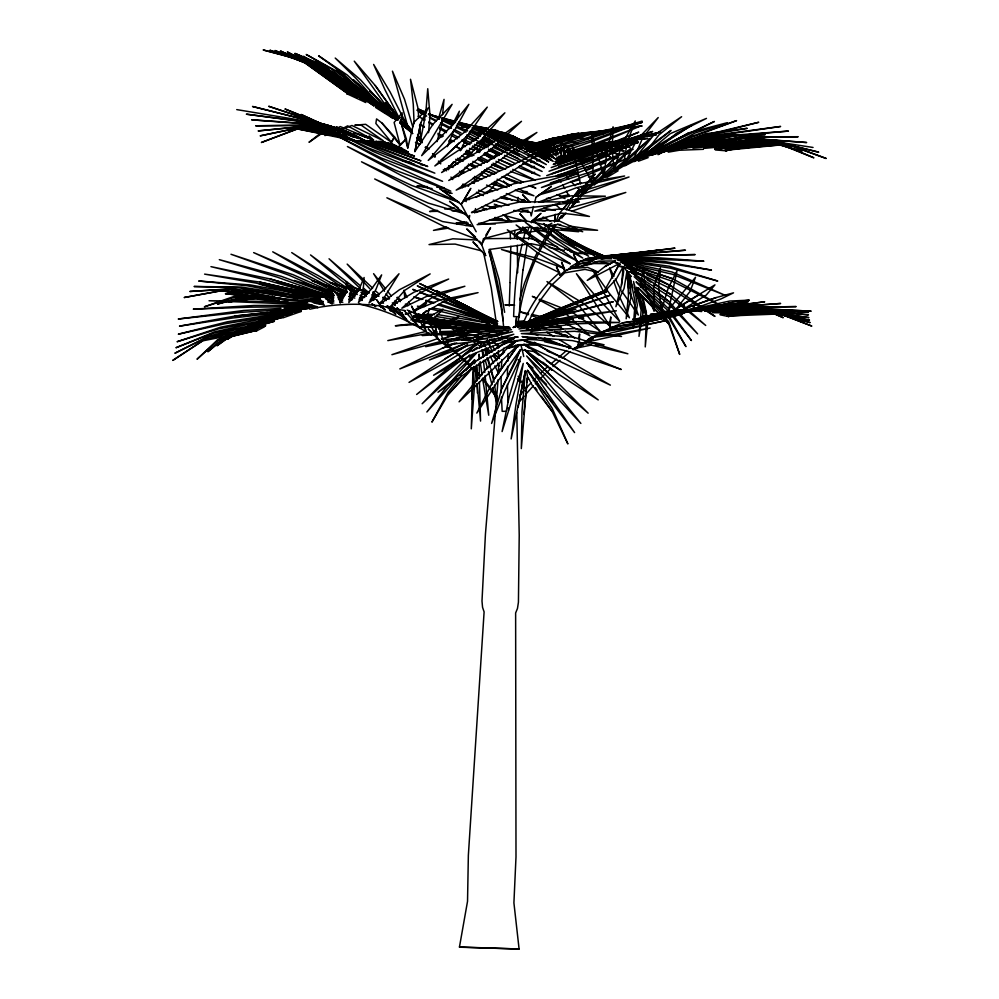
<?xml version="1.0" encoding="UTF-8"?>
<svg xmlns="http://www.w3.org/2000/svg" width="999" height="999" viewBox="0 0 999 999"><rect width="100%" height="100%" fill="white"/><g stroke="black" fill="none" stroke-linecap="round" stroke-linejoin="round"><path stroke-width="1.5" d="M517.644 272.752L517.307 245.267M498.626 364.26L498.501 373.576L498.938 369.006M471.828 399.051L473.863 366.508L472.839 373.539L471.291 428.833L475.911 366.408M548.863 228.883L548.738 234.066L547.564 237.662L552.734 229.895M533.079 368.094L526.985 362.962L574.6 432.592L527.472 370.342L552.21 408.316L567.882 443.918L552.01 411.213L531.905 384.74L528.196 377.697L528.021 379.208L527.36 377.822L521.316 448.601L521.953 411.875L525.412 370.629L511.138 438.948L515.959 404.558L523.251 363.436L502.097 431.58L509.153 396.903L520.954 356.643L504.395 391.596L491.583 423.476L501.773 388.586L520.467 349.55L496.815 382.704L476.823 413.099L493.993 379.358L518.518 344.667L536.563 344.73L565.109 358.916L610.364 385.127L523.988 344.455L507.317 348.326L485.651 369.593L459.078 401.835L518.518 344.667L507.317 348.326L516.758 340.609C553.921 334.64 587.899 356.593 621.241 369.493L568.256 351.423L523.214 340.209L519.492 340.622L504.333 343.094L477.634 359.99L437.987 392.245L480.357 363.299L516.758 340.609L504.333 343.094L515.197 337.187L518.169 337.063L502.085 338.761M643.081 312.65L636.7 287.487L643.081 312.65L638.998 336.376L641.158 310.09L633.528 281.493L637.337 305.207L633.166 328.047L635.152 302.46L629.944 275.861L630.931 297.178L626.161 318.781L628.571 294.205L629.008 278.221L627.06 270.567L624.063 288.436L615.871 306.693L621.453 285.165L623.651 271.74L623.189 266.683L618.281 266.196L602.971 293.244L616.308 279.008L623.189 266.683L631.418 276.561M507.542 368.818L507.617 366.296M516.133 323.776L516.321 317.932M509.977 282.492L510.839 246.316M636.7 287.487L646.328 317.282L645.254 346.915L647.914 319.755L642.332 299.138L639.46 293.481L668.818 323.976L679.695 354.42L668.781 321.728L638.211 287.749L668.631 317.557L685.938 346.616L668.556 315.284L636.263 282.018L643.843 286.975M689.797 310.677L692.682 310.701L694.53 305.07L692.507 309.166L721.116 298.876L733.528 292.832L716.121 297.577L684.103 308.778L684.04 310.652L683.716 303.771L714.959 284.865L706.218 295.092L684.103 308.778L683.716 303.771L676.261 308.878L690.009 291.483L695.529 277.285L668.768 309.328L676.96 271.091L668.256 288.024L661.45 310.14L658.816 288.748M501.236 369.58L501.873 359.578M507.792 361.276L508.329 353.534M525.112 227.909L514.535 236.988L514.885 230.869M498.101 379.707L485.439 534.078L481.993 601.011L482.554 607.317L484.103 611.9L468.356 855.369L467.532 901.323L459.453 947.027L460.314 947.214L519.093 949.013L513.911 902.859L515.996 856.955L515.634 612.949L517.47 608.478L518.431 602.222L519.218 535.202L516.783 412.512M428.521 132.667L430.02 115.934L427.747 88.711L425.811 112.812L420.941 138.436L419.58 125.087M621.453 285.165L623.189 266.683M658.628 287.225L660.414 268.057L653.771 287.05L654.083 311.326L645.204 287.063L643.306 267.57M442.282 117.72L441.546 125.362L436.988 141.633M442.582 114.66L444.056 99.376L438.386 119.131M523.851 414.423L525.749 394.605M526.048 391.558L526.485 386.975M526.923 382.405L527.36 377.822M554.595 222.028L555.344 214.31L554.47 221.453M517.757 326.611C520.142 300.986 527.472 275.874 538.861 252.809M517.544 201.511L518.019 197.327M640.746 287.262L642.994 267.582M476.198 231.731L461.188 204.408L463.449 201.111L509.078 173.252L550.936 146.016L506.156 168.169L456.181 190.11L500.312 160.002L536.9 132.455L497.027 156.081L448.751 180.469L490.771 149.575L521.49 121.316L487.237 146.416L441.608 172.527L480.394 141.146L504.895 112.825L476.473 138.599L434.84 165.959L468.768 134.365L487.275 107.118L464.298 132.343L428.246 160.414L455.394 129.021L468.856 104.333L450.174 127.472L421.665 155.669L452.11 104.346L433.104 124.151L414.897 151.561L420.729 122.914L428.371 107.742L413.823 122.54L407.767 147.989L400.961 122.353L402.172 112.862L394.106 122.477L400.05 144.892L398.451 147.228L384.253 142.12M573.026 349.363L577.996 345.916L578.583 341.433M578.983 338.436L579.57 333.953L579.32 341.883L577.996 345.916L583.578 343.281M523.089 269.805L527.247 243.806M507.504 342.407L507.917 339.672M400.974 122.777L402.085 115.784L401.111 121.903M458.129 207.817L449.55 201.261L469.268 217.969L469.705 215.497M429.071 308.679L427.247 318.731L436.913 337.325L440.609 341.583L448.039 347.227L447.19 340.459L448.039 347.227M474.7 212.962L475.524 208.579M502.597 354.32L503.808 348.114M504.582 344.18L505.107 341.558L502.11 341.121M518.169 407.142L525.412 370.629M414.897 151.561L420.729 122.914M522.664 226.96L527.584 232.355L528.558 227.834M533.466 206.531L531.181 215.971L530.519 212.425M523.339 239.485L525.811 229.37L523.788 227.447M522.277 243.831C516.233 267.557 514.56 292.158 513.611 316.533L519.293 316.808L519.692 308.092A161.875 46.204 -87.5 0 1 523.026 269.742M509.44 347.115L510.177 344.293M534.565 202.56L536.013 197.253L551.348 186.426L536.013 197.253M528.446 239.56L531.618 228.234L537.737 227.335M454.058 129.92L447.39 146.603M456.905 119.83L459.365 111.189L450.811 127.797M584.003 191.796L586.85 182.355L583.391 191.683M554.17 145.779L551.848 149.813L556.818 146.141L561.326 154.745L561.475 146.803L560.889 153.596L563.836 147.178L564.398 155.045L567.944 147.952L571.166 158.629L570.004 148.451L567.22 155.607C574.762 152.76 586.813 150.212 595.829 148.651L613.923 159.316L595.691 148.152L567.757 154.733L595.441 147.402L619.168 154.57L595.354 147.04L567.657 154.058L595.379 146.428L624.175 150.949L595.529 146.091L569.168 153.396M477.51 246.054L472.952 241.858L485.639 255.544L481.693 244.593L483.541 238.674L526.972 227.198L578.646 231.743L525.424 220.767L477.147 224.638L522.277 208.491L579.37 201.96L520.367 201.835L471.665 212.687M474.45 363.711L475.312 361.051M556.468 220.841L558.741 214.198L579.52 189.211L563.174 209.041M567.22 155.607L570.004 148.451M479.707 347.952L481.918 342.32L478.833 342.52M554.095 227.347L555.094 224.825M520.379 146.778L525.699 149.276L526.548 147.178L521.328 144.593M520.467 349.55L515.384 362.1L501.773 388.586M597.852 254.658L560.864 234.078L577.434 243.594L603.696 256.056L581.893 246.341L568.718 242.695L607.842 257.243L589.01 251.648L575.824 253.396L591.595 253.833L611.775 258.891L596.653 258.366L582.03 266.046L599.525 261.076L615.584 260.976L613.286 261.85L620.304 264.448L619.368 263.549L587.237 280.407L604.957 266.521L613.286 261.85L619.368 263.549L618.281 266.196C655.469 270.567 685.202 295.816 714.984 316.396L671.453 289.086L627.472 267.794L624.138 267.595M522.789 324.113C530.869 304.408 543.131 286.388 559.552 272.69L532.867 259.802L501.498 249.513L534.802 257.655L564.373 268.544L564.685 271.179L559.902 275.287L556.48 266.845L558.941 271.516M533.978 259.191L524.65 282.829A199.101 191.721 87.4 0 0 519.967 299.9M470.379 130.807L460.289 150.787M389.697 310.402L390.884 307.929M598.688 332.992L599.725 330.869L579.52 306.381L546.965 281.581L584.003 303.696L609.677 325.836L609.802 328.421L599.462 333.429M613.411 275.674L619.368 263.549M534.602 257.804L537.187 252.622M575.599 198.913L571.49 206.805L568.531 210.177M576.848 196.478L595.117 173.976L575.599 195.829M391.558 142.382L394.468 136.851L381.968 123.052L376.561 118.906L375.861 123.476L391.558 142.382L365.671 124.326L354.857 125.15L360.614 124.763L383.341 140.772L351.96 125.487L338.873 130.507L347.627 125.862L373.614 140.135L369.205 135.864M475.561 237.063L466.708 228.933L481.693 244.593L490.559 227.809L485.876 235.052M547.564 237.662L553.646 226.161L539.472 251.536M538.548 249.975L547.814 232.492L535.189 228.771M564.035 213.786L561.625 218.032L565.571 213.536M566.358 209.827L572.514 199.288M471.153 368.619L448.039 394.68L431.905 422.14L448.126 392.145L461.875 375.449M380.994 142.195L390.109 144.168L394.468 136.851L400.05 144.892L406.318 138.873L400.961 122.353M554.408 227.297L556.031 224.688M558.466 220.767L561.7 215.534L557.579 221.341M448.364 169.78L453.134 162.188M477.485 152.085L486.675 137.899L469.068 155.057L452.023 167.183M424.088 306.718L426.585 302.959L415.072 311.126M493.993 379.358L518.518 344.667M472.302 367.557L468.868 372.402L448.039 394.68M509.303 144.643L514.66 137.113L519.63 140.122M514.535 236.988L517.17 233.466L524.038 228.421M485.477 169.705L481.743 174.6L468.993 185.115M493.893 158.704L498.576 152.597L487.999 161.413M465.796 370.679L474.637 359.94L469.592 365.184M510.739 143.794L515.659 137.85L528.608 143.694L529.807 146.353M458.466 176.536L467.47 165.797M589.123 184.678L573.101 203.796L578.196 198.426M519.28 401.998L524.213 396.128M592.307 183.441L583.266 194.068L630.706 148.327L613.011 167.894L594.093 185.127L623.751 161.563L650.374 138.312L629.407 158.504L604.982 177.347L639.822 153.409L671.028 130.407L645.416 150.936L615.284 171.004L692.457 124.75L661.201 144.917L624.862 165.871L671.316 141.796L714.385 121.466L634.003 161.626L686.688 138.124L736.575 120.617L692.032 137.163L642.869 158.092L701.91 135.814L758.753 122.278L707.205 135.34L651.66 155.107L716.882 134.927L780.619 126.461L722.015 134.94L660.614 152.597L657.991 154.633L671.553 147.877L716.882 134.927M578.371 198.789L571.49 206.805L580.719 197.839M580.344 196.491L583.291 193.057L580.232 196.279M595.329 179.907L612.225 160.277L591.221 182.455M672.115 147.677L674.05 145.429L707.092 133.541L747.215 128.322L713.348 134.053L676.735 147.54M497.04 182.068L489.935 190.247L484.415 193.057M387.425 306.193L393.319 308.004L391.084 306.031L404.695 290.372L430.169 273.913L399.538 289.673L380.057 304.22L380.532 305.944L405.307 310.689M469.767 357.754L475.949 353.484L448.339 384.765L426.873 412L456.73 378.609M423.189 314.185L426.261 310.714M400.337 314.772L402.31 312.55M526.198 393.781L533.304 385.914M433.803 319.143L443.019 309.128L428.971 316.833M390.109 144.168L398.451 147.228L406.318 138.873L407.767 147.989M459.89 375.312L474.637 359.94M264.46 326.81L255.806 331.281L256.793 330.244L244.78 332.605M672.19 147.352L674.05 145.429L663.598 150.399M535.289 383.853L537.275 381.793M469.63 354.982L422.127 403.746L475.949 353.484M473.951 350.599L477.172 347.315L472.44 351.173M540.247 378.708L545.579 373.501M531.356 222.727L540.983 213.349L532.092 220.742L558.753 220.729L582.704 231.731L557.604 224.438L546.903 225.999M441.108 160.277L459.14 142.894M536.113 377.597L538.274 375.524M540.434 373.439L542.594 371.353M255.806 331.281L257.28 330.207L217.507 339.872L197.028 359.24L220.417 338.424L265.572 325.774L226.074 335.789L207.829 351.748L229.295 334.353L274.388 321.291L235.627 331.581L217.02 345.754L239.261 329.995L283.466 317.083L246.403 326.848L227.597 339.161L250.512 325.012L292.083 313.336L288.549 313.286L263.449 319.18L241.933 330.856L258.641 321.316L292.083 313.336M546.653 372.465L550.961 368.406M485.651 369.593L504.545 351.998M511.213 345.791L516.758 340.609M552.971 366.558L559.989 360.252M543.706 370.342L548.164 366.296M558.828 357.23L566.558 350.524M568.768 348.614L570.978 346.69L559.065 339.56M448.189 325.474L458.616 316.458L446.541 321.953M551.086 363.761L556.555 359.165M467.033 344.78L409.028 382.405L445.979 362.162L479.807 341.808L416.633 394.468L462.949 358.878M562.237 358.316L570.217 351.561M647.277 152.859L641.508 157.692L658.99 134.865L681.618 116.708L653.121 135.827L632.592 161.189L642.644 137.999L658.216 117.557L637.137 139.385L623.501 165.372L627.185 142.37L635.277 120.954L621.89 144.231L614.06 170.417L612.175 148.114L613.074 126.811L606.942 150.499L604.033 176.611L591.858 135.002L593.431 184.216L571.878 145.379L580.531 183.966M650.736 149.975L670.366 133.579L706.468 118.394L676.735 133.142L650.461 154.745L662.162 147.315L688.711 132.855L727.384 122.665L695.204 132.942L663.786 150.037M479.807 341.808L447.102 368.281M362.225 141.034L353.396 141.196L355.244 140.672L326.511 128.496L309.003 142.283L329.895 127.872L364.111 140.21L357.517 136.351L336.451 126.973L325.012 135.614L340.197 126.561L373.614 140.135M410.901 320.017L418.806 313.861L424.25 316.421L422.015 314.96M567.994 156.019L565.546 155.657L555.569 158.991L531.943 142.782L509.115 136.626L528.733 142.557L544.305 153.222L555.569 158.991L560.539 155.956M424.25 316.421L415.809 313.624L411.526 306.056L413.648 310.914L432.492 297.215L464.885 286.251L427.984 295.766L401.823 308.216L419.13 293.281L448.663 279.046L414.135 292.12L391.084 306.031M577.996 345.916L581.443 343.456L593.356 338.673L586.376 341.97M599.15 333.429L601.111 332.168L626.261 328.421L666.183 320.529L591.121 337.437L587.375 340.06L598.176 334.053M520.604 201.885L524.35 199.3M461.301 332.867L458.903 334.453L441.446 338.711M463.698 331.268L466.108 329.67M380.744 307.505L383.117 306.031M563.823 267.27L561.613 262.2L564.685 271.179L567.32 269.543M676.261 308.878L700.611 293.768M570.504 266.795L580.569 261.114M477.634 359.99L515.197 337.187L472.964 354.108L433.578 375.237L470.704 351.099L513.823 334.265L467.095 345.916L429.445 359.965L465.472 343.344L512.599 331.78L462.887 338.923L425.661 346.678L461.7 336.725L511.488 329.732L422.252 335.577L459.103 331.218L510.464 328.184L458.029 328.296L419.293 326.86L509.54 327.26L457.28 324.875L416.82 320.604L508.766 327.21L457.704 322.927L414.872 316.883L490.047 326.198M606.93 177.435L618.106 170.792M445.154 358.653L467.869 345.167M474.55 341.208L481.231 337.25L478.409 337.163M544.505 227.447L551.86 223.189M653.096 153.234L659.69 149.463M675.524 140.397L688.711 132.855M353.396 141.196L354.32 140.684L341.458 137.075L297.477 128.921L261.376 142.495L298.576 128.359L348.339 137.675M506.068 138.337L511.538 135.365L517.744 139.273M529.682 152.123L544.73 145.717L528.571 150L578.533 133.304L543.843 143.506L524.95 151.948L584.29 133.429L610.164 130.095M422.402 325.137L424.937 323.813M427.472 322.477L432.542 319.805M505.319 136.463L525.699 149.276L528.683 147.715M604.957 266.521L614.248 261.663M476.136 197.253L481.655 194.455M474.775 340.522L481.231 337.25L474.225 339.96M573.151 349.762L583.616 344.48L573.638 348.676L591.196 345.08M471.503 212.35L516.408 189.86L577.697 172.053L514.01 183.716L463.449 201.111L470.804 188.349L461.188 204.408L439.597 188.486L459.028 202.347L411.613 185.427L361.501 161.801L417.545 191.408L465.309 213.724M555.569 158.991L564.41 155.207M454.77 343.132L442.37 348.201L399.825 368.906L467.22 342.669M521.441 327.672L548.663 314.385L590.122 297.402L513.211 327.447L525.761 322.178L518.831 325.437M527.06 328.321L543.506 320.292M508.653 137.862L512.712 135.939L525.811 142.52L528.309 145.392L525.711 143.819M538.086 143.107L530.719 145.517L534.577 143.694M309.752 309.24C332.904 303.908 356.98 302.947 380.532 305.944L376.623 299.762L380.057 304.22L399.013 273.763L385.09 288.674L369.006 303.072L376.223 288.711L381.655 274.887L371.603 288.911L358.441 302.572L363.249 289.573L364.098 277.522L358.791 290.072L348.851 302.635L350.599 291.258L346.428 281.681L346.154 292.045L340.159 303.122L337.837 293.731L328.783 287.362L333.241 294.792L332.018 303.958L324.475 297.028L311.251 294.555L319.555 298.401L324.225 305.095L309.94 301.336L294.268 303.808L304.495 303.122L316.546 306.543L294.218 306.73L276.711 312.699L288.611 308.828L308.766 308.329L278.359 312.862L258.803 321.89L272.964 315.085L300.662 310.539L301.261 311.401L282.979 317.844M511.263 340.06L514.06 338.786M530.831 331.106L540.609 326.623M577.072 262.787L576.997 260.901L573.576 254.395L577.072 262.787L587.075 258.541L602.36 256.581M520.167 325.849L555.107 310.264L607.404 289.598L513.211 327.447M288.187 300.886L278.159 302.023L279.595 301.398L221.815 290.659L184.141 297.527L224.563 290.085L285.614 299.463L229.795 289.148L189.847 291.471L232.717 288.661L297.964 298.489L238.237 287.675L194.043 286.501L241.296 287.063L307.305 297.352L247.078 285.751L198.714 281.019L250.287 284.927L299.2 293.756M671.653 311.151L780.631 303.471L659.652 312.662L716.533 308.104L764.697 301.785L712.474 308.466L661.251 313.361L704.645 309.353L748.463 301.536L700.237 309.952L642.007 316.508L691.758 311.276L732.03 302.685L687 312.138L632.679 319.28L677.871 313.973L715.496 305.219L672.752 315.135L622.402 322.877L609.802 328.421L610.789 316.933L609.677 325.836L576.398 273.701L596.765 297.315L619.742 321.428L604.782 294.28L592.544 269.53L609.015 292.919L629.457 317.807L619.904 297.565M593.531 151.935L577.472 157.792M596.353 150.699L609.065 145.13M611.888 143.893L626.011 137.725M628.846 136.488L638.723 132.155L611.563 142.807M564.685 271.179L578.846 264.997L568.631 268.719L587.674 267.357L597.926 271.94M679.67 147.178L668.256 152.16L679.308 150.25L703.371 149.326M522.939 324.75L550.836 312.675M661.975 151.998L671.553 147.877L651.66 155.107M593.181 159.141L580.244 164.173M597.402 157.33L607.255 153.109M611.475 151.299L621.328 147.078M625.561 145.267L636.813 140.434L625.187 144.818M521.59 328.172L545.092 318.094L575.923 309.103L544.979 319.792M595.416 145.192L640.259 126.099L591.583 144.93L563.473 153.159M567.682 154.483L571.89 152.697L595.441 147.402M555.731 176.473L596.141 160.627L638.386 141.92L597.714 158.529L546.703 175.649L600.324 155.057L643.393 136.451L601.548 153.384L549.025 171.254L648.164 132.929L604.283 149.313L551.223 167.557L605.406 147.178L652.634 131.468L605.781 146.191L553.271 164.423L605.756 144.73L660.851 132.08L605.394 144.143L555.182 161.738L581.368 151.511M413.648 310.914L440.209 299.95L478.059 292.632L443.981 301.386L422.839 313.549L443.693 322.652M577.247 152.36L556.967 159.428L565.459 155.931M585.539 170.817L592.744 167.869M599.949 164.922L605.719 162.562M612.924 159.615L618.693 157.268M624.462 154.907L630.232 152.547M461.65 340.309L467.157 338.049M390.484 311.076L397.365 308.304M663.985 150.562L668.306 148.863M674.05 146.591L678.358 144.892M684.103 142.62L707.092 133.541M608.703 143.931L590.109 151.224L576.585 155.007M593.244 141.046L641.383 122.377L593.181 139.51M567.494 153.734L571.603 152.148M574.075 185.539L581.318 182.73M589.997 179.358L594.33 177.66M525.961 330.407L528.758 329.32M531.543 328.246L541.321 324.463L570.716 319.255L542.107 326.248M544.293 141.259L548.351 139.723L550.087 142.02M538.861 202.035L576.61 187.675L624.612 175.999L579.507 183.529L538.673 195.005L627.884 158.329L587.15 173.064L541.458 187.525L591.046 167.582L633.191 149.263L592.919 164.96L558.953 176.136M561.513 308.691L606.905 291.521L563.461 308.741L514.697 326.423L610.202 295.242L567.694 310.264L516.196 326.486L613.374 301.686L517.594 327.41L572.702 316.183L616.358 310.801L573.414 317.932L518.918 328.971L574.363 321.616L619.093 322.465L574.65 323.851L520.167 331.044L574.737 328.496L621.54 336.501L574.512 331.293L521.316 333.591L573.339 337.113L627.872 353.783L572.302 340.584L522.327 336.626L532.717 338.998M588.836 158.491L593.194 156.843M597.564 155.207L606.281 151.923M612.1 149.738L622.277 145.904M555.182 161.738L604.183 143.444L656.455 134.703L603.309 143.269L584.477 149.825M583.99 193.731L629.033 176.985L589.585 188.811M638.436 161.189L648.164 157.617M462 329.033L454.932 331.631L439.822 332.055M442.37 348.201L456.768 342.944M463.973 340.309L469.73 338.211M601.073 333.004L616.982 327.197L601.111 332.168L682.479 314.198L644.892 322.365L611.7 327.222L656.68 319.118L698.938 309.078L662.687 317.582L622.402 322.877M556.967 159.428L581.356 150.574M584.228 149.525L601.448 143.282L647.964 138.411L600.387 143.444L580.244 150.212M671.365 150L675.549 148.476M584.215 150.499L594.205 146.978M597.052 145.966L604.183 143.444M438.311 338.386L391.908 354.695L440.596 341.433M684.103 308.778L716.121 297.577M584.74 168.107L593.531 165.047M599.388 163.012L605.257 160.976M612.574 158.429L618.431 156.393M624.3 154.345L630.157 152.31M530.794 154.857L527.897 155.856L535.352 153.546M533.691 153.858L540.921 151.349M543.818 150.35L588.661 134.815L642.345 122.278L587.325 134.178L535.689 150.387M558.016 157.093L563.436 155.22M563.224 214.161L566.146 213.149M571.965 211.126L625.811 192.445L569.655 207.954M532.742 151.174L529.795 152.185L532.742 151.311M535.676 150.162L584.29 133.429M533.091 157.567L538.898 155.569M541.795 154.57L547.589 152.572M550.486 151.561L642.095 121.079L544.28 150.774M530.856 162.487L533.753 161.488M536.663 160.502L539.56 159.503M542.469 158.504L561.338 152.048M564.248 151.049L591.833 141.596M575.449 152.123L578.334 151.149M584.115 149.176L601.448 143.282M552.235 173.714L575.824 165.684M476.173 212.462L486.463 208.941M489.398 207.942L496.74 205.432M531.356 167.295L534.278 166.296M560.551 157.38L563.473 156.393M583.916 149.45L591.208 146.978M531.655 173.302L534.615 172.303M558.254 164.298L574.512 158.791M565.584 155.307L558.678 157.442L564.572 155.457M576.386 151.461L598.513 143.981L638.111 142.707L597.652 144.356L568.943 153.234L573.351 152.01M522.527 192.37L525.462 191.383M550.399 182.979L560.676 179.508M566.545 177.535L578.284 173.576M558.678 157.442L564.423 155.519M530.719 145.517L549.825 139.136M433.341 330.994L436.088 330.095M438.823 329.183L444.293 327.372M541.046 142.133L552.834 138.274L535.851 143.082M579.632 179.808L570.704 182.055M588.349 177.01L594.155 175.15M601.423 172.815L604.333 171.89M559.74 203.147L534.802 211.126L563.96 208.704L589.447 216.471L561.838 213.112L532.092 220.742M562.674 202.21L568.531 200.337L605.394 196.204L571.278 195.804L540.372 202.223M525.699 149.276L543.843 143.506L530.057 147.34M520.829 202.285L525.274 200.886M531.58 146.816L572.165 134.191L602.734 134.241L569.967 134.64L534.627 144.331M528.571 150L582.392 133.242L642.12 125.974L613.199 129.695M571.565 152.397L598.513 143.981M534.253 144.081L548.351 139.723M681.068 146.378L660.614 152.597L731.218 135.365L788.448 131.081L736.001 135.777L671.478 150.175L694.18 144.942L744.455 136.788L798.151 136.726L748.775 137.437L681.555 148.689L756.243 138.661L806.655 142.532L760.039 139.273L692.881 148.214L766.658 140.347L813.049 147.465M537.549 156.456L591.72 140.035M400.774 315.447L403.633 314.585M406.493 313.723L410.789 312.425M576.248 151.136L596.503 145.08L629.994 147.14L596.066 145.454L569.268 153.284M536.85 160.951L539.81 160.077M683.503 310.327L694.168 309.278L679.507 310.052L675.886 311.076L680.456 310.627M534.715 144.281L566.083 135.552L588.074 139.248L563.985 136.001L544.48 141.334M531.518 167.595L534.527 166.758M558.566 160.04L563.074 158.779M569.08 157.105L573.588 155.844M541.483 142.145L530.981 145.017L560.139 136.763L577.659 143.619L558.129 137.15L530.794 144.967L554.607 137.862L567.532 146.99M702.122 141.321L724.425 135.252L765.184 134.64L730.069 135.989L702.035 143.132M706.805 147.24L710.863 146.141M477.01 335.002L481.281 333.853M446.653 226.873L433.479 230.407L448.763 228.072M456.893 224.126L464.21 222.165M572.165 134.191L542.182 142.183L530.032 147.165L576.323 133.529L620.404 129.52M558.828 166.621L575.362 162.225M578.371 161.426L587.387 159.041M278.159 302.023L279.907 301.573M520.679 212.1L528.071 210.19M696.141 144.63L699.088 143.881M489.298 138.337L486.276 139.111L489.31 138.461M492.32 137.575L502.909 134.89M226.074 335.789L265.572 325.774M246.691 296.703L217.507 304.058L244.28 296.316L256.331 297.39M567.981 155.619L595.829 148.651M557.554 175.05L577.222 170.13M686.975 144.53L724.425 135.252M584.39 342.732L581.443 343.456L585.951 343.194M587.35 342.008L650.149 327.997L608.978 335.427L591.121 337.437M217.507 339.872L257.28 330.207M703.895 309.365L733.79 302.098L749.35 300.162L729.545 301.061L692.507 309.166M426.361 331.356L387.812 340.609L429.632 333.229M263.449 319.18L300.662 310.539L299.338 309.44L301.261 311.401L298.326 311.213M266.358 322.777L209.465 335.776L174.862 353.246L207.667 337.088L256.955 327.335M300.662 310.539L288.549 313.286L292.307 314.161M256.93 327.56L204.445 339.498L172.79 360.402L202.735 340.834L241.77 333.191M278.921 317.57L214.76 331.805L175.936 347.739L212.849 333.254L270.816 321.715M523.051 210.926L525.998 210.277M522.564 192.545L527.085 191.558M682.529 145.941L731.218 135.365M754.42 310.514L763.261 308.616L783.253 317.707L760.289 307.879L751.086 309.203M533.066 220.929L546.69 218.044M254.133 296.728L228.234 302.197L253.871 297.527M412.724 320.267L423.064 318.082M492.345 137.825L502.959 135.589M505.993 134.952L509.015 134.316L517.732 139.535M721.59 147.59L726.098 146.653M710.002 311.813L744.829 304.583L761.063 305.981L741.121 303.783L706.867 309.153M346.678 136.151L300.537 127.535L260.152 135.852L301.548 127.148L340.921 134.665M593.656 260.739L575.599 264.473L590.347 262.525M601.186 259.178L605.706 258.254M568.631 268.719L593.831 263.536L610.177 263.686M742.657 309.016L754.545 306.606L771.265 311.251L751.273 305.931L735.988 308.104M742.369 309.053L754.545 306.606M754.245 310.427L763.261 308.616M584.003 259.665L601.435 256.219L591.383 257.842M244.043 332.704L252.535 331.069M451.61 335.589L454.582 335.027M459.016 334.166L469.393 332.168M702.334 144.48L705.331 143.906M708.316 143.344L739.722 137.338L780.581 140.971L744.63 138.024L706.48 145.242M700.386 146.403L703.433 145.817M278.908 317.532L218.456 328.908L177.06 341.733L220.579 327.21L289.223 313.449L224.825 323.788L178.322 334.19L227.285 321.815L278.883 313.599M446.615 340.297L466.158 336.601M473.676 335.177L481.193 333.753M669.979 150.512L744.455 136.788M301.648 308.728L235.002 316.046L179.52 326.149L232.168 318.069L289.348 311.513M434.115 332.43L437.1 331.905M447.427 336.563L455.094 335.252M459.69 334.465L476.56 331.593M602.784 257.355L582.055 260.864L607.342 257.18M608.703 256.356L675.012 248.164L636.151 253.009L595.004 256.78L613.486 255.482M715.371 149.95L726.785 150.849L725.162 150.3L739.934 148.152L787.811 144.243L826.21 158.479L784.864 143.544L714.722 149.188L729.083 146.853L779.232 142.432L818.718 152.173L776.086 141.883L703.858 148.401L770.054 140.896M281.918 313.112L298.614 310.452L283.704 310.327L295.404 311.039M491.371 220.304L502.122 218.606M437.212 210.314L429.57 211.513L438.623 211.288M444.855 209.116L454.033 207.667M522.377 202.273L525.387 201.798M546.503 198.489L551.023 197.777M560.077 196.366L569.13 194.942M713.411 146.691L757.629 139.823L771.091 142.358M465.571 225.512L470.167 224.812M278.359 312.862L308.766 308.329M724.487 143.344L727.522 142.907M732.055 142.258L735.077 141.821M738.099 141.396L753.221 139.223L771.128 142.482M255.819 298.139L240.422 300.349L257.38 298.214M263.524 297.04L272.764 296.603M714.585 311.164L731.405 308.766M721.753 148.102L726.36 147.465M744.792 144.93L749.4 144.293M754.008 143.669L769.38 141.558L772.339 142.445M594.767 261.938L597.727 261.551L610.277 263.486M605.419 256.181L661.313 249.812M262.013 297.627L272.802 296.266M526.311 232.355L517.17 233.466L517.245 239.36M529.37 231.98L543.081 230.307M729.47 149.725L740.209 148.414M744.817 147.852L749.412 147.29M754.02 146.741L757.092 146.366M772.427 144.493L780.107 143.569L813.885 157.817L779.32 143.956M587.075 258.541L602.072 256.718M606.568 256.181L632.055 253.084M472.352 331.705L476.81 331.168M468.806 342.207L447.577 344.755L470.304 364.947M713.423 147.078L716.483 146.716M721.066 146.179L742.457 143.644M745.516 143.282L748.576 142.919M753.159 142.382L765.384 140.934L771.24 142.595M421.378 326.298L424.4 325.936M430.432 325.224L436.476 324.5M729.195 146.279L769.38 141.558M413.798 323.614L395.317 325.774L415.197 324.6M427.659 322.003L438.436 320.754L487.587 325.262L434.777 316.233M532.667 326.723L538.848 326.011M619.417 256.693L634.665 254.957L617.919 256.194M292.432 311.164L298.614 310.452M235.002 316.046L267.47 312.525M270.567 312.188L276.748 311.513M279.845 311.176L284.478 310.677M289.123 310.177L301.486 308.828M517.719 324.912L520.741 324.588M528.296 323.751L531.318 323.426M537.362 322.764L549.687 321.516M546.565 325.162L555.831 324.138M565.097 323.127L571.266 322.452M714.722 149.188L779.232 142.432M744.018 147.328L748.526 146.865M756.043 146.079L762.062 145.454M765.072 145.13L780.107 143.569M721.678 148.376L726.236 147.914M732.317 147.29L738.411 146.678M741.445 146.366L758.191 144.655M761.226 144.343L765.796 143.881M768.83 143.569L776.448 142.795M262.799 297.889L256.955 298.489L262.962 297.939M562.075 320.292L572.927 319.23M580.681 318.469L583.778 318.169L579.195 318.531M725.162 150.3L787.811 144.243M298.851 296.678L301.735 296.403M658.141 313.661L650.374 314.398L658.129 313.686M518.181 322.702L525.674 322.053M534.665 321.278L545.204 320.379M690.047 310.14L702.085 309.091L751.448 308.741L808.391 312.412L754.045 309.178L686.688 309.752L702.085 309.091L679.507 310.052L751.448 308.741M466.758 221.99L456.143 222.889L468.181 223.089M489.51 220.067L519.78 221.254M532.167 331.056L538.386 330.557M552.797 319.767L563.436 318.906M566.483 318.656L572.564 318.169M541.021 321.566L548.663 320.966M562.4 319.867L571.565 319.143M546.952 323.976L556.118 323.239M562.237 322.752L574.462 321.778M292.607 295.816L295.592 295.579M553.171 319.655L563.673 318.831M566.683 318.606L571.178 318.256M616.57 255.257L685.464 250.212L645.941 253.808L602.572 256.094L695.142 254.583L604.757 256.418L658.803 257.804L703.87 261.238L609.452 257.18L664.76 261.551L711.463 270.092L666.533 263.087L613.686 258.441L669.318 266.258L717.757 281.044L670.566 268.157L617.544 260.115L672.152 272.028L726.123 295.716L672.614 274.313L621.078 262.2L632.916 265.996M299.038 296.74L302.11 296.528M546.416 321.029L540.272 321.278M563.448 319.867L572.739 319.23L563.424 319.668M293.868 295.941L296.815 295.741M299.762 295.542L302.697 295.354M542.295 211.288L545.367 211.089M483.641 133.104L476.011 133.591L483.803 133.317M488.224 132.805L501.973 131.918L522.802 144.768M518.331 323.027L524.375 322.64M533.466 322.053L536.488 321.865M301.561 308.604L240.597 312.375L178.247 319.006L243.818 310.464L280.981 308.404M671.54 311.188L685.264 310.364M688.323 310.177L734.078 307.405L796.141 306.593L737.437 307.467L672.502 310.664L680.207 310.352M428.971 323.801L438.136 323.264M720.154 314.822L728.758 316.583L727.759 316.021L740.172 315.297M588.973 343.019L594.992 342.669L604.083 344.805L595.491 344.992M284.078 308.229L293.369 307.717M302.66 307.192L313.499 306.593L318.057 307.517L300.299 305.257M546.366 320.617L535.626 321.091M554.12 320.192L558.778 319.93M527.06 325.224L531.655 324.987M536.238 324.75L539.298 324.588M518.581 321.616L524.6 321.328M529.12 321.116L545.666 320.242L548.526 321.291M683.279 310.227L743.318 307.792L811.151 311.176L746.29 308.067L679.507 310.052M727.759 316.021L780.681 313.898L811.825 326.074L779.12 313.574L720.204 314.21L776.198 313.124L810.152 322.602L774.6 312.924L712.387 312.487L771.565 312.55L809.49 320.142L769.867 312.325L704.482 311.114L766.558 311.788L808.903 317.62L764.635 311.413L700.361 309.977M517.295 321.803L524.925 321.503M488.474 133.142L504.07 132.592L523.101 143.943L507.442 133.741M561.987 322.714L569.542 322.49M440.122 331.593L456.843 331.094M433.778 332.23L436.8 332.143M452.21 210.939L461.263 210.714M310.726 298.888L319.593 298.713L304.695 292.245L259.827 282.08L204.595 274.126L256.393 283.154L310.09 295.367M439.76 328.471L453.583 328.196M517.395 321.541L525.024 321.453M459.453 947.027L519.093 949.013M483.541 238.674L529.657 238.299L557.492 246.778M313.499 306.593L250.15 307.155L193.294 309.166L253.771 305.494L311.8 305.232M505.432 411.326L502.172 411.338L501.436 397.103M561.538 322.365L569.343 322.34M686.688 309.752L758.516 310.065L808.478 314.847L760.763 310.552L700.424 309.915M478.708 223.264L495.304 224.026M518.706 322.04L524.737 322.14M441.496 339.086L453.546 339.335M456.555 339.398L477.859 341.084M528.995 348.052L523.988 344.455L536.563 344.73L523.214 340.209L530.207 343.331M402.397 313.574L399.375 313.486L402.46 313.736M405.407 313.649L408.429 313.736M426.523 314.223L434.066 314.423M437.087 314.498L489.423 323.364M561.326 228.821L597.577 230.282L568.394 225.849M264.573 296.616L273.913 297.003M305.319 303.097L264.772 301.386L209.041 300.749L311.7 304.807M316.233 303.559L322.465 303.821M479.483 342.645L491.67 343.156M549.3 326.923L561.238 327.472M548.901 329.408L560.938 329.97M281.83 295.941L284.902 296.104M298.701 296.79L301.773 296.953M477.335 240.047L452.797 238.786L429.033 244.593L455.169 244.093L481.73 250.924M248.152 296.341L255.931 296.778M269.942 297.565L274.613 297.827M474.15 337.175L482.629 337.662M427.597 186.663L416.945 186.001L432.13 188.561M436.738 187.225L444.343 187.7M299.138 296.491L302.173 296.678M466.208 336.151L431.468 333.978L478.146 335.102M264.735 296.99L267.757 297.19M270.779 297.39L273.801 297.577M350.774 132.842L311.938 123.851L251.648 119.83L310.377 124.251L328.321 128.484M268.044 298.701L237.425 296.366L204.383 306.793L233.878 296.478L275.299 301.061M405.532 313.973L408.616 314.21M417.844 314.922L422.465 315.284M427.085 315.634L431.693 315.996M472.29 127.909L487.25 129.208M494.73 129.87L490.234 129.47L522.539 147.203L513.498 140.734L494.73 129.87L502.672 134.815M320.679 296.903L323.664 297.165M323.052 302.085L225.374 293.768L307.405 302.222M329.22 302.61L333.853 303.009M313.486 302.759L322.615 303.546M482.717 335.502L494.917 336.563M551.835 326.198L561.001 327.01M298.626 295.592L301.71 295.866M260.851 297.789L263.861 298.064M448.913 324.238L467.382 325.899M475.074 326.586L481.231 327.148M692.682 310.701L701.81 311.538M472.227 128.047L487.125 129.545M490.097 129.845L497.539 130.594L522.777 144.818M494.58 326.71L502.122 327.56M478.958 330.169L462.425 328.109M487.962 331.193L495.467 332.055M501.461 332.754L504.47 333.092M472.527 324.088L413.499 315.684L486.763 327.085M475.624 324.45L491.108 326.261M495.766 326.798L498.863 327.16M495.429 208.267L485.189 205.319M513.736 210.427L528.995 212.238M520.866 344.88L522.29 350.087L535.714 351.685L598.214 399.912L558.853 374.45L524.637 349.6L588.149 413.174L555.731 384.802L526.623 355.956L580.881 423.439L553.746 394.205L526.985 362.962M482.455 341.658L494.717 343.156M268.481 300.125L275.624 301.024M346.341 131.169L316.933 123.277L246.353 114.186L315.072 123.364L346.241 131.856M320.042 299.475L242.183 288.249L284.977 296.353L323.189 301.448M327.647 300.449L333.728 301.236M480.344 326.81L412.712 316.97L470.954 326.948M490.996 328.196L494.043 328.596M327.772 302.06L332.367 302.672M490.334 207.792L493.331 208.217M475.212 337.2L487.162 338.948M490.159 339.385L499.125 340.684M517.857 324.4L520.841 324.837M526.785 325.724L537.2 327.26M541.658 327.909L551.848 330.182M456.381 327.197L412.562 320.642L498.051 336.114M557.654 224.201L560.726 224.675M317.62 295.991L323.464 296.903M472.065 226.398L442.569 221.553L386.875 197.802L446.703 227.859L477.472 239.585M546.378 332.255L549.375 332.742M561.326 334.702L567.307 335.689L555.194 332.942M236.738 109.603L323.064 123.938L340.547 129.271M432.292 307.979L442.819 309.727L491.346 321.903L437.699 304.82M333.479 298.913L303.584 293.768L259.365 284.203L298.564 294.293L319.942 298.139M339.448 299.95L342.445 300.462M522.327 336.626L536.588 339.086M519.705 228.296L524.288 229.096M478.558 328.296L504.42 332.892M229.795 289.148L285.889 299.388M302.26 294.305L309.902 295.679M326.049 299.238L333.678 300.612M339.785 301.71L342.832 302.26M318.981 295.367L323.526 296.191M778.596 143.856L792.02 146.304L778.571 143.769M279.595 301.398L221.815 290.659M455.419 122.365L444.73 120.355L455.357 122.377M487.462 128.371L458.466 122.939L470.541 125.262M473.576 125.837L485.714 128.147L508.416 141.009M353.022 136.975L359.078 138.124M543.656 208.192L555.344 210.427M365.884 102.547L346.903 93.756L348.663 94.106L344.131 90.085M510.764 149.013L476.511 129.445L546.316 164.573L511.85 143.694L482.43 130.082L514.497 143.169L548.551 161.863L540.397 155.12L550.948 159.54L522.877 142.445L488.561 132.792L519.817 142.57L540.397 155.12L553.221 161.338L544.305 153.222L553.558 157.555L549.038 152.073L537.812 143.406L526.698 141.184L540.884 143.819L556.393 155.969L546.241 144.643L541.371 145.854L549.075 145.055L558.104 154.932L554.732 147.078M337.874 132.855L304.433 126.149L258.142 130.919L303.409 126.511L341.059 134.253M343.956 134.078L354.595 136.214M350.1 136.114L359.141 137.974M300.537 127.535L348.439 137.425M297.477 128.921L354.32 140.684M544.68 246.478L531.081 243.694L489.035 249.513L501.573 309.59M549.213 247.415L564.323 250.512M570.367 251.76L576.411 252.997M270.142 278.946L210.951 266.646L266.433 280.02L326.298 297.227L314.298 291.546L270.142 278.946L331.631 296.978M636.563 273.376L627.472 267.794L639.847 270.379L624.375 264.735L632.767 268.544M417.395 306.131L421.965 307.105M429.57 308.716L487.924 322.989M333.641 131.331L306.493 125.462L255.632 125.787L307.729 125.05L333.516 130.682M344.205 133.616L354.77 135.889M500.399 197.115L524.55 202.36M333.728 296.116L276.823 281.606L313.211 293.057L333.816 297.752M338.261 297.103L342.794 298.077M348.851 299.388L351.873 300.05M339.585 132.018L345.654 133.342M348.688 134.003L353.246 134.99M346.903 93.756L348.376 94.081L300.262 59.453L263.162 49.95L302.847 60.627L356.905 97.777L307.729 62.999L269.905 50.25L310.427 64.373L365.609 101.723L315.522 67.02L274.925 50.524L318.356 68.481L374.2 106.006L323.751 71.216L280.469 50.999L326.773 72.715L383.391 110.976L335.839 77.11L287.35 51.973L332.58 75.512L383.391 110.976M411.376 162.562L402.247 160.539L414.098 164.073M420.504 164.573L423.551 165.247M443.331 169.605L446.366 170.28M597.789 272.203L585.014 269.405L564.747 272.839L551.323 285.464L540.634 299.825A121.791 69.181 -77.5 0 0 528.434 322.39M528.633 313.748L519.792 311.788L528.409 314.648M531.568 314.398L559.552 320.592M338.236 298.763L342.645 299.762M544.592 341.72L569.83 347.49M259.827 282.08L326.298 297.227L304.695 292.245L311.838 294.917M359.74 134.915L368.693 136.988M535.514 329.233L539.935 330.257M335.801 130.257L350.749 133.791M364.21 136.963L368.693 138.024M359.153 304.033C384.877 309.827 409.34 320.667 431.356 335.127M530.469 332.942L537.749 335.189M440.621 117.545L428.596 114.46L439.085 117.308M443.631 118.307L455.644 121.391M458.653 122.165L470.666 125.25M473.676 126.024L479.682 127.56L498.451 137.425M311.938 123.851L332.754 129.196M335.726 129.957L344.655 132.243M384.802 142.545L393.731 144.83L384.827 142.382M501.448 197.952L507.405 199.488M621.078 262.2L637.05 266.458L672.851 278.833L722.614 306.493L672.689 281.418L624.375 264.735M627.909 271.553L641.77 275.249L670.366 294.131L705.719 325.449L669.842 296.828L630.381 271.578L644.904 282.854M353.683 133.142L366.92 136.688M487.574 334.378L495.067 336.376M502.722 214.997L525.899 221.266M443.581 118.519L455.569 121.778M458.566 122.59L470.541 125.849M473.538 126.661L484.515 131.731M335.514 292.844L344.43 295.267M348.888 296.478L354.832 298.089M359.29 299.3L362.262 300.1M333.566 293.956L294.43 280.469L332.58 291.97M336.476 294.767L343.743 296.803M349.55 298.439L352.46 299.25M774.163 143.431L801.96 151.324L778.258 144.218M414.061 296.84L422.902 299.363M425.836 300.212L434.677 302.734M439.098 303.996L493.381 320.954L442.22 301.511M491.745 183.441L504.832 187.263M515.009 190.247L533.903 195.767L518.344 188.761M316.933 123.277L340.759 130.32M377.984 141.309L401.81 148.351L406.118 150.886L379.87 141.271M465.234 213.948L428.209 203.072L374.687 178.971L433.616 209.565L470.691 225.424M724.862 150.275L726.785 150.849M494.917 217.42L507.904 221.341M359.478 135.052L366.77 137.275M320.766 123.539L341.396 129.858M379.707 141.583L401.81 148.351L384.428 142.158M564.822 249.013L576.548 252.585M495.254 336.326L488.224 334.178L490.047 336.588M389.323 143.381L393.743 144.755M347.415 291.745L312.088 280.731L346.453 292.957M350.362 292.657L354.782 294.043M331.668 296.94L314.298 291.546L326.598 297.864M389.647 143.456L393.831 144.768M357.917 291.358L329.72 282.392L357.342 291.995M360.876 292.307L366.82 294.193M635.876 266.958L672.851 278.833M537.862 337.387L562.524 345.392L544.63 338.024M416.845 110.152L424.188 112.537M428.596 113.973L438.873 117.308M441.808 118.269L455.032 122.565M457.967 123.514L469.717 127.335M401.81 148.351L382.792 142.17L408.179 151.96L375.899 141.334M414.073 297.09L421.466 299.513M425.886 300.961L433.279 303.371M323.064 123.938L340.684 129.733L330.557 126.161L252.522 106.481L327.772 125.2L339.46 129.083M493.194 200.1L508.978 205.307M520.467 209.103L529.083 211.95M531.281 315.597L542.769 319.393M551.398 322.24L555.706 323.664L562.787 329.133M368.756 292.507L347.215 285.377L368.731 292.832M373.064 293.943L378.808 295.841M383.129 297.277L388.873 299.176M376.011 141.246L408.179 151.96M338.024 129.558L268.669 106.281L340.547 130.032M492.17 183.754L502.335 187.188M494.58 174.113L484.527 170.067M501.96 176.623L521.141 183.129M528.508 185.627L535.889 188.137L530.269 185.502M373.039 294.318L378.771 296.303M383.079 297.789L385.951 298.788M504.145 329.995L508.154 331.381M361.713 293.506L366.071 295.017M360.439 296.016L364.697 297.49M370.354 299.475L373.189 300.462M418.281 110.652L424.038 112.662M428.359 114.173L438.436 117.695M442.744 119.206L454.258 123.239M457.142 124.238L468.656 128.272M369.555 140.247L414.51 156.094L371.091 140.609M452.097 193.419L443.469 190.31L450.487 193.444M466.483 198.589L469.368 199.625M340.597 293.619L344.742 295.105M349.35 293.993L355.194 296.104M359.59 297.69L362.512 298.738M327.397 295.254L277.272 277.148L219.305 259.665L281.256 276.311L333.791 295.592M364.71 140.272L420.991 160.876L367.145 140.509M338.174 297.19L341.096 298.264M491.645 164.41L504.682 169.206M510.464 171.341L535.077 180.394M494.268 204.146L501.398 206.781M525.686 340.946L532.704 344.156M358.216 140.447L427.734 166.496L361.201 140.097M416.97 290.971L412.737 289.373L416.945 291.109M419.792 292.033L440.971 300.012M443.793 301.074L494.093 320.204L448.713 300.462M490.634 340.222L494.58 341.708L492.769 339.548M468.556 164.448L474.313 166.646M484.39 170.492L494.468 174.338M505.981 178.734L516.058 182.58L503.521 176.411M462.849 184.066L468.543 186.276M478.521 190.16L487.075 193.494M536.675 298.064L532.33 296.353L536.351 298.476M539.56 299.2L571.378 311.75L599.725 330.869M498.439 159.428L512.787 165.135M518.531 167.407L540.072 175.961L519.53 165.697M344.53 132.842L284.952 108.978L336.7 130.195M464.285 153.634L468.543 155.345M478.459 159.34L482.717 161.051M494.055 165.622L501.136 168.481M497.764 190.035L486.55 185.052M506.343 193.531L527.797 202.26M339.573 131.381L343.881 133.142M419.755 292.27L429.582 296.316M432.392 297.465L439.41 300.362M407.18 310.065L415.809 313.624L414.373 311.813M452.959 167.495L448.651 165.709L451.348 167.083M461.575 171.079L464.448 172.278M474.5 176.448L481.68 179.433M462.5 145.417L465.309 146.591M469.53 148.364L473.751 150.125M476.573 151.299L479.383 152.485M483.603 154.246L490.646 157.193M514.86 145.155L509.752 141.758L515.434 144.181M518.281 145.392L522.539 147.203M326.511 128.496L355.244 140.672M554.595 331.356L568.331 337.2M415.671 142.22L419.955 144.056M455.644 159.316L459.927 161.151M501.735 154.121L490.884 148.551M504.52 155.32L519.842 161.9M522.627 163.099L542.132 171.478L500.312 149.475L482.392 138.124M570.079 263.861L540.434 251.136L507.305 229.82L538.449 253.434L564.373 268.544M464.61 140.047L471.64 143.082M474.45 144.306L484.29 148.564M488.499 150.387L496.94 154.033M424.875 315.946L431.481 318.818M334.078 295.067L288.861 275.137L230.981 254.258L293.094 274.725L330.881 291.446M338.311 296.928L341.134 298.177M425.449 112.188L418.406 109.066L425.424 112.437M429.67 114.061L439.523 118.419M442.332 119.668L453.596 124.663M456.406 125.911L467.644 130.956M339.285 295.155L343.481 297.015M471.503 182.193L474.3 183.429M489.685 190.247L492.47 191.496M503.658 196.453L512.05 200.175M499.088 334.603L496.491 333.441L499.025 334.827M481.356 207.243L486.963 209.753M546.965 350.811L565.109 358.916M466.695 135.502L476.523 139.91M479.333 141.171L489.16 145.579M493.369 147.465L504.607 152.497M507.405 153.759L518.643 158.804L507.579 153.172M452.46 299.513L497.677 321.453L417.295 285.926L435.052 294.143M497.115 179.208L511.263 185.577M497.677 321.453L486.488 316.421L495.954 321.166M459.165 158.579L463.386 160.489M470.429 163.686L477.472 166.87M646.778 274.9L671.977 286.351M518.806 143.157L513.498 140.734L518.718 143.307M521.453 144.356L524.113 145.567M335.914 130.37L301.149 114.485L333.067 129.508M435.452 320.542L446.004 325.524M498.089 338.349L500.899 339.635M489.635 339.423L494.58 341.708M437.787 295.404L445.979 299.2M507.604 150.749L495.217 144.368M510.427 152.048L544.193 167.732L529.482 159.503M727.197 315.859L728.758 316.583M459.028 202.347L400.786 175.187L347.415 146.541L395.254 170.192L450.824 191.159L386.051 162.038L332.555 133.441L381.381 158.067L442.582 181.319L372.989 151.373L332.08 130.382M470.442 132.268L478.821 136.189M483.017 138.149L492.794 142.72M495.591 144.018L519.343 155.132L511.126 150.774M490.996 167.095L499.413 171.041M506.418 174.326L523.264 182.218M509.752 141.758L513.736 143.644M356.655 140.609L434.865 173.164L368.606 148.077L353.284 140.534M445.104 323.314L463.374 332.779M336.451 126.973L364.111 140.21M371.528 297.44L375.524 299.363M380.856 301.91L383.516 303.197M429.632 114.473L439.46 119.193M442.27 120.542L452.085 125.275M456.293 127.298L466.083 132.08M495.954 161.264L508.566 167.32M512.762 169.343L535.164 180.107M465.047 167.333L470.641 170.03M480.432 174.75L486.038 177.435M494.43 181.481L507.017 187.55M462.487 185.489L465.272 186.825M476.423 192.22L483.391 195.579M449.725 298.177L419.555 283.516L463.136 304.233L496.99 321.715L436.151 290.584L469.842 307.729L497.614 323.713L473.538 310.889L449.55 300.911L475.212 312.762L496.74 325.349M466.633 150.237L472.202 152.959M480.556 157.055L488.898 161.139M493.069 163.187L505.594 169.318M464.198 142.308L468.394 144.368L461.913 140.322M472.602 146.416L476.798 148.476M486.6 153.284L494.992 157.392M500.599 160.14L511.8 165.634M461.725 155.869L465.909 157.917M472.864 161.351L481.231 165.459M486.8 168.194L496.553 172.989M472.552 128.484L495.691 139.91M498.414 141.259L501.136 142.607M516.108 150L518.831 151.349M328.221 128.184L317.083 122.69L327.997 128.284M339.36 133.666L343.544 135.727M465.684 137.188L473.951 141.284M476.698 142.657L486.338 147.44M491.845 150.175L500.112 154.271M496.653 325.774L477.547 316.271L454.707 309.578L478.359 318.069L492.819 326.261M498.976 155.444L488.573 149.113M503.096 157.492L515.422 163.649M560.938 321.278L589.909 335.764L567.107 314.822L539.023 299.9M425.499 115.122L418.668 111.688L426.648 116.171M429.607 117.183L436.451 120.617M440.559 122.677L451.498 128.172M454.245 129.545L461.088 132.979M461.588 149.338L456.118 146.603L461.488 149.75M465.684 151.398L473.888 155.507M477.984 157.567L487.549 162.362M415.459 142.532L419.592 144.605M425.087 147.365L427.847 148.751M453.971 161.863L458.104 163.936M420.267 124.5L424.338 126.548M437.912 133.391L443.344 136.126M450.124 139.548L454.195 141.596M468.843 133.479L478.533 138.411M481.293 139.81L490.971 144.73M493.743 146.141L503.421 151.061M557.092 194.568L565.034 198.601M567.682 199.95L571.653 201.973M459.478 171.229L463.536 173.302M473.014 178.147L478.421 180.906M344.942 294.805L305.482 274.55L253.646 252.61L301.086 274.45L342.245 295.829M449.787 327.485L465.659 336.538M391.221 306.93L393.319 308.004M417.932 116.259L424.775 119.818M428.883 121.953L432.992 124.088M439.835 127.647L446.678 131.206M452.147 134.053L458.991 137.612M627.472 267.794L641.77 275.249M501.136 138.824L514.547 145.866M517.22 147.278L521.241 149.388L518.693 147.69M593.768 252.535L570.766 240.484L552.422 227.685L568.468 239.735L594.155 255.357L590.084 253.109M471.391 129.72L480.981 134.803M483.728 136.251L494.68 142.058M497.427 143.519L508.391 149.326M487.175 133.154L512.35 147.09M461.95 140.235L470.005 144.605M472.677 146.066L480.719 150.437M484.74 152.622L494.13 157.717M457.53 158.329L462.949 161.276M468.369 164.223L475.137 167.907M481.918 171.603L490.034 176.024M501.56 336.213L505.382 338.286M429.333 117.632L436.039 121.291M441.408 124.213L449.45 128.596M453.471 130.794L460.177 134.453M587.375 251.611L564.285 238.848L543.556 223.576L562.037 238.649L588.611 256.219L557.954 238.836L534.428 221.778L555.819 239.298L582.804 258.079L551.972 240.896L525.224 222.278L549.925 242.158L576.997 260.901L546.166 245.167L516.121 224.987L544.143 247.115L570.192 263.649M394.455 301.636L397.177 303.147M480.332 136.101L470.866 130.832L479.832 136.513M483.041 137.6L492.507 142.869M420.267 124.937L424.338 127.21M437.924 134.79L441.995 137.063M448.776 140.847L451.498 142.358M515.596 345.267L518.256 346.753M476.535 127.472L484.478 131.943M487.125 133.429L496.378 138.636M500.349 140.871L512.262 147.565M513.436 150.512L526.81 158.004M395.629 119.331L345.542 82.168L294.655 53.509L342.07 80.295L390.984 116.009L393.107 118.444L375.537 107.442M488.224 147.04L466.883 134.977L474.5 140.01M421.965 118.744L424.675 120.292M428.746 122.602L432.817 124.912M439.597 128.771L446.391 132.617M451.81 135.702L457.242 138.786M498.014 338.461L500.661 339.985M503.321 341.496L505.969 343.007M543.081 217.02L550.649 221.391M347.165 292.432L318.157 275.562L272.715 251.81L345.354 293.943M349.8 293.956L353.758 296.266M465.509 152.123L472.215 156.056M477.584 159.216L484.29 163.149M349.313 296.291L351.948 297.864M485.714 128.147L504.145 139.161M508.091 141.521L514.672 145.454M517.295 147.028L519.93 148.601M413.349 312.163L415.809 313.624M547.165 332.417L553.783 336.388M555.481 139.86L567.382 147.028M515.659 137.85L518.231 139.385M512.712 135.939L520.516 140.672M525.836 143.893L528.309 145.392M303.621 56.231L355.756 88.124L396.054 119.643M646.965 279.77L650.873 282.155M653.471 283.753L670.366 294.131M523.988 344.455L535.714 351.685M395.217 145.205L398.451 147.228M472.327 146.853L480.144 151.748M484.04 154.208L491.858 159.103M520.229 140.847L523.951 143.194M514.96 148.739L518.881 151.199M534.29 342.257L549.7 352.048M478.334 142.495L486.014 147.452M405.357 304.108L407.954 305.794M346.516 287.562L291.708 252.585L346.765 290.359M349.063 289.223L356.705 294.181M371.978 304.108L375.799 306.593L372.103 303.796M392.295 302.947L394.842 304.608M468.007 337.962L481.181 347.053M519.817 142.57L548.551 161.863M350.549 292.907L353.072 294.593M359.378 298.838L361.9 300.537M335.839 77.11L390.984 116.009L381.593 108.641L393.107 118.444M307.729 62.999L356.905 97.777M390.984 116.009L373.089 103.309L384.74 112.775M527.21 352.51L552.047 370.13L549.762 368.156M300.262 59.453L348.376 94.081M534.003 351.648L539.01 355.244M546.528 360.639L560.314 370.529M358.903 290.821L310.527 254.932L340.085 279.558L357.33 292.607M362.687 293.556L366.471 296.291M379.096 305.419L385.414 309.977L379.67 305.07M356.618 292.844L354.295 291.134L357.018 294.643M360.115 295.404L362.45 297.115M630.381 271.578L669.118 301.636L697.614 333.866L668.843 304.146L634.128 276.686L668.556 308.641L691.445 340.559L668.506 311.001L636.263 282.018M345.542 82.168L396.728 120.192M496.615 324.375L494.418 322.739L496.665 324.663M361.026 295.404L363.486 297.265M528.733 142.557L550.948 159.54M352.123 85.926L395.554 119.268M558.766 180.344L561.138 182.168M565.147 330.956L574.6 338.236M647.327 284.727L669.118 301.636M523.201 142.233L526.436 144.755M484.74 349.638L489.173 353.159M363.286 288.087L369.318 292.932M371.728 294.867L374.138 296.803M386.201 306.493L395.841 314.248L387.212 305.781M396.191 119.568L362.562 92.495L315.234 60.714L366.283 95.005L396.915 120.167M401.623 124.038L411.051 131.781L400.412 122.815M352.872 93.881L314.535 62.213L281.706 52.323L311.226 60.989L337.312 84.066M364.66 99.875L324.45 66.159L295.242 53.484L320.879 64.723L353.059 93.694M396.865 119.83L336.176 70.142L376.948 102.685L396.64 119.643M491.67 337.113L488.224 334.178L490.034 336.326M493.956 339.073L496.253 341.034M492.507 355.794L497.115 359.74M360.152 288.386L329.046 258.791L359.665 285.177M362.45 290.359L367.045 294.28M371.64 298.202L373.926 300.162M400.112 122.64L411.7 132.605M496.078 355.607L499.512 358.579M542.907 362.237L547.477 366.183M397.477 297.29L400.861 300.212M555.044 204.208L560.714 209.141M503.521 181.231L508.928 185.939M372.864 103.184L335.302 70.504L306.231 54.495L331.368 68.943L364.797 99.8M344.018 90.047L348.663 94.106M411.688 132.492L400.075 122.278L412.624 133.641M518.056 359.702L520.329 361.713M533.99 373.726L546.515 384.74L540.272 378.146M503.571 181.306L509.253 186.401M537.812 143.406L553.558 157.555M462.137 358.366L443.856 342.595L439.048 327.435L444.243 319.455L435.402 324.588L436.913 337.325L428.209 328.896L440.609 341.583M417.182 137.762L420.604 140.859M375.949 291.233L379.358 294.355M382.754 297.477L386.163 300.599M392.969 306.843L408.953 322.065L393.419 309.678L406.568 319.33L397.103 307.829M397.864 119.805L369.655 90.634L398.226 119.88M400.137 121.903L412.649 133.454M417.195 137.65L421.753 141.858M372.627 288.099L347.165 264.098L369.93 288.848M463.074 359.203L479.283 375.786M400.462 122.028L411.688 132.78M417.307 138.149L421.79 142.445L417.52 137.987M566.47 177.235L568.668 179.333M570.854 181.443L575.224 185.652M577.422 187.762L582.892 193.019L581.318 186.988M404.058 310.539L420.629 328.434M529.982 201.935L522.589 194.73L529.52 202.235M411.925 132.667L400.287 120.317M417.47 138.074L421.903 142.395M638.211 287.749L668.631 317.557M373.701 297.54L373.164 292.058L377.485 296.253M373.151 103.072L342.944 73.439L318.631 55.819L347.29 75.062L385.776 111.651L355.756 78.147L335.214 58.054L360.614 79.92L393.793 116.746L392.919 109.94L375.212 85.527L354.258 61.164L393.793 116.746M524.637 349.6L556.693 381.293M504.745 215.11L511.163 221.566M473.526 368.194L480.781 375.886M412.35 133.054L401.198 120.767M416.608 137.412L421.928 142.845M426.186 147.203L428.309 149.375M426.098 146.915L428.246 149.138M432.53 153.596L434.677 155.832M526.411 220.667L519.83 213.724L526.398 221.491M640.072 293.569L668.818 323.976M528.846 366.034L538.199 375.936M395.042 300.512L397.04 302.734M399.213 118.519L385.289 102.735L398.289 117.982M435.015 156.893L432.979 154.533L434.94 156.855M482.729 378.084L497.327 396.615M438.848 161.488L440.796 163.799M504.532 215.247L508.354 219.817M381.968 123.052L400.05 144.892M389.523 298.626L386.064 293.806M393.306 303.221L395.204 305.532M432.629 154.121L434.553 156.468M438.399 161.176L440.309 163.524M411.725 130.245L401.061 117.145L411.9 131.056M417.545 137.387L420.454 140.959M396.915 297.452L400.287 301.661M385.676 288.873L373.589 273.676L384.503 291.296M387.525 291.209L391.246 295.891M444.717 168.531L446.503 170.841M517.494 378.946L520.267 382.48M522.115 384.84L524.887 388.374M417.719 134.965L422.377 140.946M427.035 146.94L428.908 149.326M552.647 402.909L527.472 370.342M491.883 339.011L498.301 347.452M555.332 148.951L557.067 151.249M487.787 340.184L490.571 343.881M492.432 346.341L495.229 350.037M497.09 352.497L498.951 354.957M417.532 134.927L421.965 140.871M426.398 146.803L428.171 149.188M496.316 344.081L498.913 347.652M375.212 85.527L398.426 118.144M467.569 215.584L469.268 217.969M535.252 387.624L537.012 390.109M541.421 396.316L552.01 411.213M450.974 177.048L452.747 179.545M621.74 291.134L638.336 315.035L630.107 292.695M397.827 117.12L392.919 109.94L392.982 112.775M414.248 312.737L425.899 330.507L422.165 315.347M479.582 241.234L481.693 244.593M373.164 292.058L376.423 297.277M551.46 141.758L553.908 145.692M518.094 376.273L525.274 387.999M525.811 229.37L527.584 232.355M408.741 310.701L417.095 325.037M562.624 184.728L564.835 188.574M566.321 191.134L569.28 196.254M570.754 198.813L572.227 201.373M484.415 253.421L485.639 255.544M464.722 199.001L466.221 201.648M634.927 291.895L646.44 312.924L642.757 296.316M609.815 268.182L613.96 276.323M615.334 279.033L620.866 289.872M399.088 117.87L384.915 89.635L373.626 64.436L390.122 92.008L407.942 127.135L392.445 71.166L404.533 99.301L412.762 126.811M484.278 346.278L483.429 341.983L485.452 346.191M486.788 348.988L488.811 353.196M490.159 355.994L493.531 363.012M494.88 365.809L498.251 372.814M618.631 294.855L613.586 280.931M487.237 340.534L492.495 351.773M494.468 355.994L496.628 360.639M497.752 363.024L499.15 366.021M487.187 340.422L490.334 347.19M637.437 288.549L640.022 294.742M406.955 297.452L403.958 290.272L404.832 297.877M408.753 301.748L409.952 304.62M490.134 249.463L499.038 279.458L504.645 312.337M488.861 251.873L494.08 268.931M642.744 303.696L647.914 319.755M487.05 357.729L490.222 367.707M491.121 370.567L494.08 382.142M609.565 268.244L612.699 278.109M630.519 280.519L632.767 287.949M483.429 341.983L484.665 346.441M485.502 349.425L487.162 355.369M487.987 358.354L490.059 365.796M490.896 368.768L493.381 377.697M482.367 349.687L483.978 355.494M485.177 359.852L487.587 368.569M488.399 371.478L491.983 384.702M492.769 387.724L497.077 404.295M483.566 252.797L491.283 288.062L496.69 325.649M522.29 350.087L523.726 356.531M484.84 349.151L485.689 353.446M526.585 371.578L528.021 379.208M494.542 385.102L497.09 401.411M479.732 358.566L479.095 354.108L479.145 358.703M480.157 361.538L482.08 374.925M482.717 379.395L488.736 415.234L485.127 375.487M559.552 272.69L559.902 275.287M482.142 349.75L483.017 357.317M483.366 360.352L484.777 372.452M626.698 271.753L628.558 288.511M477.11 383.666L480.556 421.079L479.433 381.68M418.831 117.67L417.782 107.28L410.514 79.283L413.286 104.408L414.11 123.701M503.109 320.654L502.31 312.212A275.886 259.715 -86.6 0 0 494.13 268.918M563.836 147.178L564.398 155.045M627.06 270.567L628.571 294.205M498.014 343.581L498.239 347.814M510.152 231.631L510.489 238.973M508.266 407.854L508.404 410.639M476.511 364.972L477.01 380.557M476.748 366.87L477.097 380.719M477.172 383.791L477.397 393.019M501.286 392.694L501.086 377.023M498.389 350.649L498.513 358.216M479.208 363.299L479.395 378.621M463.349 332.829A275.874 235.514 86.7 0 1 466.895 334.927M471.578 337.824A275.874 235.514 86.7 0 1 483.603 346.004M485.964 347.739A275.874 235.514 86.7 0 1 491.645 352.098M493.856 353.871A275.874 235.514 86.7 0 1 496.041 355.669M501.51 309.615A230.956 143.494 -88.3 0 1 503.671 327.397M504.72 340.959A230.956 143.494 -88.3 0 1 504.882 343.781M509.265 305.994A199.101 8.354 -88.7 0 1 510.039 283.054M515.646 326.698A199.101 191.721 87.4 0 1 516.658 317.932M526.71 326.361A121.791 69.181 -77.5 0 1 527.859 323.701M482.105 378.996A275.886 252.272 -63.9 0 1 497.452 399.038M520.054 395.067A275.886 215.172 -75 0 1 524.063 390.472M526.098 388.211A275.886 215.172 -75 0 1 531.143 382.792M533.141 380.731A275.886 215.172 -75 0 1 535.152 378.696M507.967 402.147A138.074 17.795 83.8 0 1 507.48 384.453M507.43 376.123A138.074 17.795 83.8 0 1 507.517 368.681M462.649 184.79L462.337 187.824L462.649 184.74M531.73 145.105L528.733 145.941L531.68 145.13M581.68 317.432L578.646 317.682L581.68 317.432M668.543 311.363L665.446 311.563L668.493 311.376M505.244 304.82L514.522 305.157L505.244 304.82M697.327 309.877L694.23 309.852L697.302 309.915M467.794 127.522L461.813 126.998L467.769 127.597M404.595 126.336L399.712 122.515L404.595 126.336M396.591 119.206L353.246 79.733L396.665 119.193"/></g></svg>
